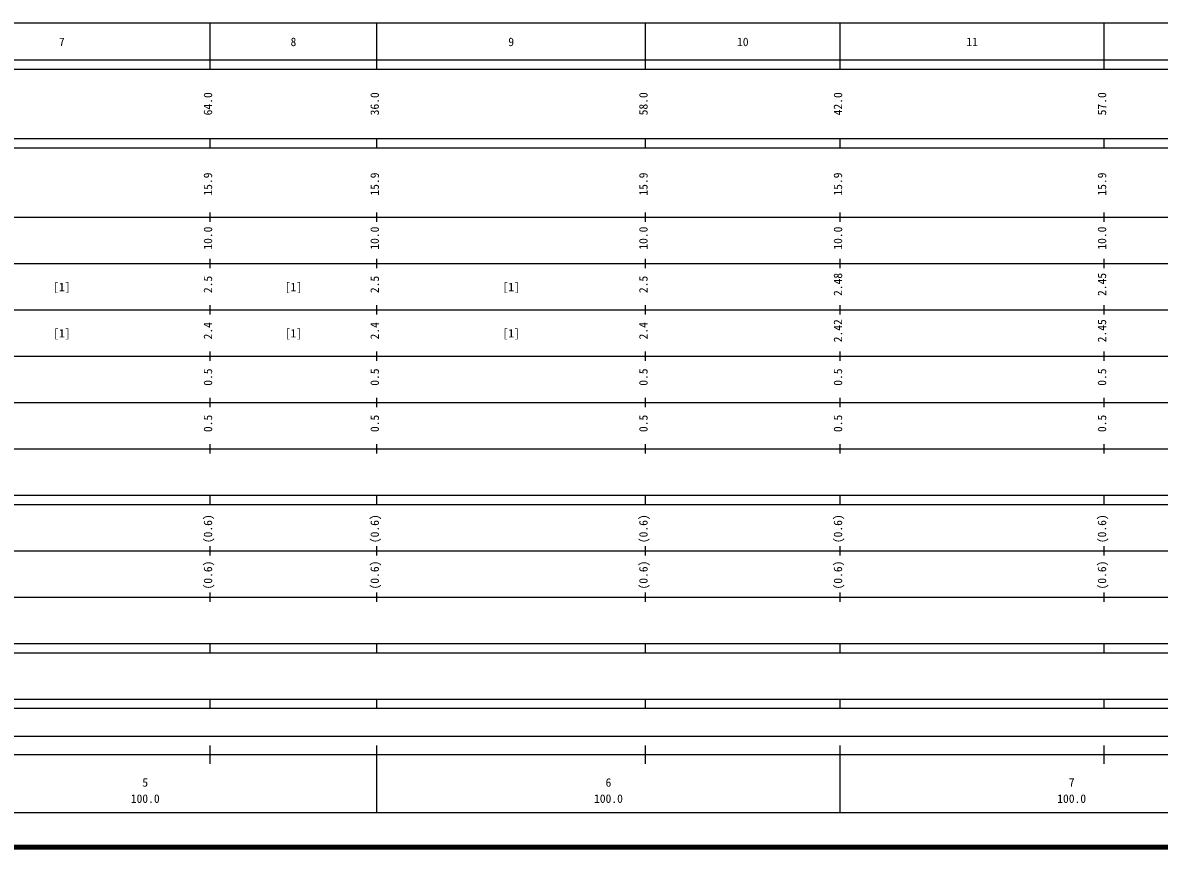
# Model space of a CAD drawing. Units: millimetres on the paper, enlarged 1000 times. Extents: x 40000 to 680000, y 20000 to 380000.
# Drawn here: x 291558 to 536908, y 20000 to 198000 of the extents above; entities that cross this region are included whole.
import ezdxf
from ezdxf.enums import TextEntityAlignment as Align

# ---------------------------------------------------------------- set-up
doc = ezdxf.new("R2010")
doc.units = ezdxf.units.MM
doc.header["$LTSCALE"] = 1000
doc.layers.add('M-TTL', color=2, linetype='Continuous', lineweight=140)
doc.layers.add('M-TTL-BAND', color=7, linetype='Continuous', lineweight=25)
doc.styles.add('ＭＳ ゴシック', font='')
doc.styles.get('ＭＳ ゴシック').set_extended_font_data('MS Gothic')

msp = doc.modelspace()

# ---------------------------------------------------------------- linework, layer by layer
at = {"layer": 'M-TTL'}
msp.add_line((40000, 20000), (680000, 20000), dxfattribs=at)
at = {"layer": 'M-TTL-BAND'}
for p, q in [((68000, 198000), (579000, 198000)), ((332000, 188000), (332000, 198000)), ((368000, 188000), (368000, 198000)), ((426000, 188000), (426000, 198000)), ((468000, 188000), (468000, 198000)), ((525000, 188000), (525000, 198000)), ((40000, 190000), (579000, 190000)), ((40000, 188000), (579000, 188000)), ((40000, 173000), (579000, 173000)), ((332000, 171000), (332000, 173000)), ((368000, 171000), (368000, 173000)), ((426000, 171000), (426000, 173000)), ((468000, 171000), (468000, 173000)), ((525000, 171000), (525000, 173000)), ((40000, 171000), (579000, 171000)), ((40000, 156000), (579000, 156000)), ((332000, 155000), (332000, 157000)), ((368000, 155000), (368000, 157000)), ((426000, 155000), (426000, 157000)), ((468000, 155000), (468000, 157000)), ((525000, 155000), (525000, 157000)), ((46000, 146000), (579000, 146000)), ((332000, 145000), (332000, 147000)), ((368000, 145000), (368000, 147000)), ((426000, 145000), (426000, 147000)), ((468000, 145000), (468000, 147000)), ((525000, 145000), (525000, 147000)), ((52000, 136000), (579000, 136000)), ((332000, 135000), (332000, 137000)), ((368000, 135000), (368000, 137000)), ((426000, 135000), (426000, 137000)), ((468000, 135000), (468000, 137000)), ((525000, 135000), (525000, 137000)), ((46000, 126000), (579000, 126000)), ((332000, 125000), (332000, 127000)), ((368000, 125000), (368000, 127000)), ((426000, 125000), (426000, 127000)), ((468000, 125000), (468000, 127000)), ((525000, 125000), (525000, 127000)), ((52000, 116000), (579000, 116000)), ((332000, 115000), (332000, 117000)), ((368000, 115000), (368000, 117000)), ((426000, 115000), (426000, 117000)), ((468000, 115000), (468000, 117000)), ((525000, 115000), (525000, 117000)), ((46000, 106000), (579000, 106000)), ((332000, 105000), (332000, 107000)), ((368000, 105000), (368000, 107000)), ((426000, 105000), (426000, 107000)), ((468000, 105000), (468000, 107000)), ((525000, 105000), (525000, 107000)), ((40000, 96000), (579000, 96000)), ((332000, 94000), (332000, 96000)), ((368000, 94000), (368000, 96000)), ((426000, 94000), (426000, 96000)), ((468000, 94000), (468000, 96000)), ((525000, 94000), (525000, 96000)), ((40000, 94000), (579000, 94000)), ((49000, 84000), (579000, 84000)), ((332000, 83000), (332000, 85000)), ((368000, 83000), (368000, 85000)), ((426000, 83000), (426000, 85000)), ((468000, 83000), (468000, 85000)), ((525000, 83000), (525000, 85000)), ((40000, 74000), (579000, 74000)), ((332000, 73000), (332000, 75000)), ((368000, 73000), (368000, 75000)), ((426000, 73000), (426000, 75000)), ((468000, 73000), (468000, 75000)), ((525000, 73000), (525000, 75000)), ((40000, 64000), (579000, 64000)), ((332000, 62000), (332000, 64000)), ((368000, 62000), (368000, 64000)), ((426000, 62000), (426000, 64000)), ((468000, 62000), (468000, 64000)), ((525000, 62000), (525000, 64000)), ((40000, 62000), (579000, 62000)), ((40000, 52000), (579000, 52000)), ((332000, 50000), (332000, 52000)), ((368000, 50000), (368000, 52000)), ((426000, 50000), (426000, 52000)), ((468000, 50000), (468000, 52000)), ((525000, 50000), (525000, 52000)), ((40000, 50000), (579000, 50000)), ((71000, 44000), (565000, 44000)), ((332000, 38000), (332000, 42000)), ((368000, 27500), (368000, 42000)), ((426000, 38000), (426000, 42000)), ((468000, 27500), (468000, 42000)), ((525000, 38000), (525000, 42000)), ((40000, 40000), (579000, 40000)), ((68000, 27500), (579000, 27500))]:
    msp.add_line(p, q, dxfattribs=at)

# ---------------------------------------------------------------- texts
at = {"layer": 'M-TTL-BAND', "style": 'ＭＳ ゴシック'}
for s, p in [('7', (300000, 192405)), ('8', (350000, 192405)), ('9', (397000, 192405)), ('10', (447000, 192405)), ('11', (496500, 192405)), ('[1]', (300000, 139500)), ('[1]', (350000, 139500)), ('[1]', (397000, 139500)), ('[1]', (300000, 129500)), ('[1]', (350000, 129500)), ('[1]', (397000, 129500)), ('5', (318000, 32523)), ('6', (418000, 32523)), ('7', (518000, 32523)), ('100.0', (318000, 29033)), ('100.0', (418000, 29033)), ('100.0', (518000, 29033))]:
    msp.add_text(s, height=1833, dxfattribs=at).set_placement(p, align=Align.BOTTOM_CENTER)
for s, p in [('64.0', (333000, 180500)), ('36.0', (369000, 180500)), ('58.0', (427000, 180500)), ('42.0', (469000, 180500)), ('57.0', (526000, 180500)), ('15.9', (333000, 163174)), ('15.9', (369000, 163174)), ('15.9', (427000, 163174)), ('15.9', (469000, 163174)), ('15.9', (526000, 163174)), ('10.0', (333000, 151500)), ('10.0', (369000, 151500)), ('10.0', (427000, 151500)), ('10.0', (469000, 151500)), ('10.0', (526000, 151500)), ('2.5', (333000, 141500)), ('2.5', (369000, 141500)), ('2.5', (427000, 141500)), ('2.48', (469000, 141500)), ('2.45', (526000, 141500)), ('2.4', (333000, 131500)), ('2.4', (369000, 131500)), ('2.4', (427000, 131500)), ('2.42', (469000, 131500)), ('2.45', (526000, 131500)), ('0.5', (333000, 121500)), ('0.5', (369000, 121500)), ('0.5', (427000, 121500)), ('0.5', (469000, 121500)), ('0.5', (526000, 121500)), ('0.5', (333000, 111500)), ('0.5', (369000, 111500)), ('0.5', (427000, 111500)), ('0.5', (469000, 111500)), ('0.5', (526000, 111500)), ('(0.6)', (333000, 88764)), ('(0.6)', (369000, 88764)), ('(0.6)', (427000, 88764)), ('(0.6)', (469000, 88764)), ('(0.6)', (526000, 88764)), ('(0.6)', (333000, 78764)), ('(0.6)', (369000, 78764)), ('(0.6)', (427000, 78764)), ('(0.6)', (469000, 78764)), ('(0.6)', (526000, 78764))]:
    msp.add_text(s, height=1833, rotation=90, dxfattribs=at).set_placement(p, align=Align.BOTTOM_CENTER)

doc.saveas('drawing.dxf')
